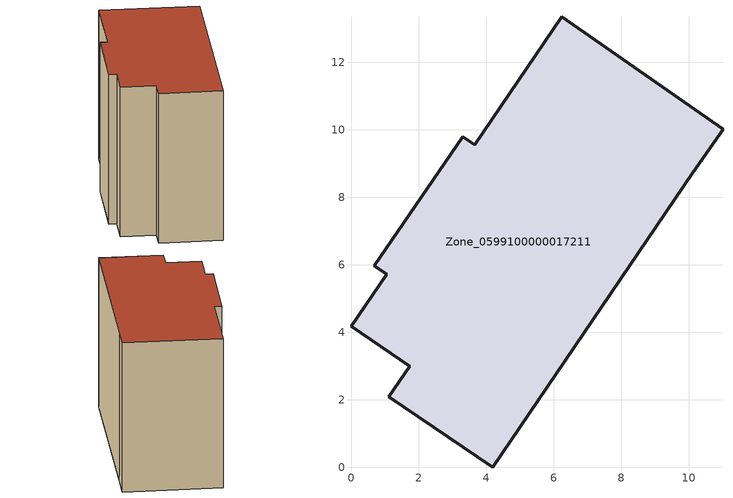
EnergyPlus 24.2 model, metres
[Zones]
Zone_0599100000017211
 floor ground (C_G): 3.29,9.8 3.65,9.56 6.23,13.35 11.01,10.02 10.11,8.72 4.19,0 1.1,2.09 1.72,3 0,4.18 1.05,5.72 0.68,5.97 z0
 wall outside (C_F): 11.01,10.02 6.23,13.35 3.65,9.56 3.29,9.8 0.68,5.97 1.05,5.72 0,4.18 1.72,3 1.1,2.09 4.19,0 10.11,8.72 11.01,10.02 z0:9.34
 roof outside (C_R): 1.1,2.09 4.19,0 10.11,8.72 11.01,10.02 6.23,13.35 3.65,9.56 3.29,9.8 0.68,5.97 1.05,5.72 0,4.18 1.72,3 z9.34
[BUILDING]
Pand.0599100000017211: North Axis=0; Terrain=City; Loads Convergence Tolerance Value=0.04; Temperature Convergence Tolerance Value=0.4; Solar Distribution=FullExterior; Maximum Number of Warmup Days=25; Minimum Number of Warmup Days=1
[Site:Location]
Rotterdam.The.Hague.AP_ZH_NLD Design_Conditions: Latitude=51.96; Longitude=4.45; Time Zone=1; Elevation=-4.5
[SITE:GROUNDTEMPERATURE:BUILDINGSURFACE]
18, 18, 18, 18, 18, 18, 18, 18, 18, 18, 18, 18
[MATERIAL] Thermal Absorptance=0.9; Solar Absorptance=0.7; Visible Absorptance=0.7
Name | Roughness | Thickness | Conductivity | Density | Specific Heat
G.TC.1946 | MediumSmooth | 0.15 | 1 | 540 | 1210
F.TC.1946 | Rough | 0.3 | 0.857143 | 1920 | 840
R.TC.1946 | MediumRough | 0.2 | 0.909091 | 1500 | 1000
[CONSTRUCTION]
C_G: G.TC.1946
C_F: F.TC.1946
C_R: R.TC.1946
[ZONE]
Zone_0599100000017211: Type=1; Multiplier=1; Ceiling Height=Autocalculate; Volume=Autocalculate; Floor Area=autocalculate; Part of Total Floor Area=Yes
[ZONEINFILTRATION:DESIGNFLOWRATE]
Infil_Zone_0599100000017211: Zone or ZoneList or Space or SpaceList=Zone_0599100000017211; Schedule=AlwaysOn; Design Flow Rate Calculation Method=Flow/Area; Flow Rate per Floor Area=0.003; Constant Term Coefficient=1; Temperature Term Coefficient=0; Velocity Term Coefficient=0; Velocity Squared Term Coefficient=0
[HVACTEMPLATE:ZONE:IDEALLOADSAIRSYSTEM]
Zone_0599100000017211: Maximum Heating Supply Air Temperature=50; Minimum Cooling Supply Air Temperature=13; Maximum Heating Supply Air Humidity Ratio=0.0156; Minimum Cooling Supply Air Humidity Ratio=0.0077; Heating Limit=NoLimit; Cooling Limit=NoLimit; Dehumidification Control Type=ConstantSensibleHeatRatio; Cooling Sensible Heat Ratio=0.7; Dehumidification Setpoint=60; Humidification Control Type=None; Humidification Setpoint=30; Outdoor Air Method=None; Outdoor Air Flow Rate per Person=0.00944; Outdoor Air Flow Rate per Zone Floor Area=0; Outdoor Air Flow Rate per Zone=0; Demand Controlled Ventilation Type=None; Outdoor Air Economizer Type=NoEconomizer; Heat Recovery Type=None; Sensible Heat Recovery Effectiveness=0.7; Latent Heat Recovery Effectiveness=0.65
[ZONECONTROL:THERMOSTAT]
ThermostatControl_Zone_0599100000017211: Zone or ZoneList=Zone_0599100000017211; Control Type Schedule=DualSetpointControlType; Control 1=Thermostat_Zone_0599100000017211; Temperature Difference Between Cutout And Setpoint=0
[THERMOSTATSETPOINT:DUALSETPOINT]
Thermostat_Zone_0599100000017211: Heating Setpoint Temperature Schedule=HeatingSetpoint_Zone_0599100000017211; Cooling Setpoint Temperature Schedule=CoolingSetpoint_Zone_0599100000017211
[SCHEDULE:COMPACT]
HeatingSetpoint_Zone_0599100000017211: Through: 12/31, For: AllDays, Until: 24:00, 21
CoolingSetpoint_Zone_0599100000017211: Through: 12/31, For: AllDays, Until: 24:00, 24
DualSetpointControlType: Through: 12/31, For: AllDays, Until: 24:00, 4
AlwaysOn: Through: 12/31, For: AllDays, Until: 24:00, 1
